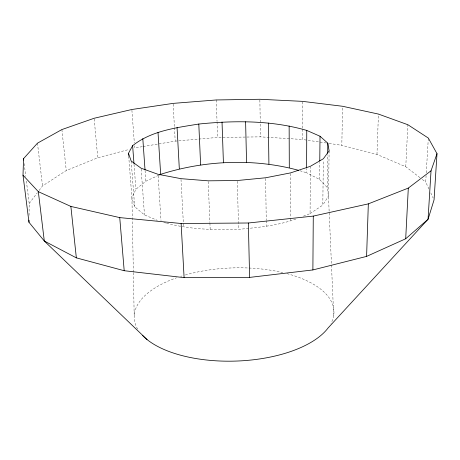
<?xml version="1.0" encoding="UTF-8"?>
<svg xmlns="http://www.w3.org/2000/svg" width="460" height="460" viewBox="0 0 460 460"><rect width="100%" height="100%" fill="white"/><g stroke="black" fill="none" stroke-linecap="round" stroke-linejoin="round"><path stroke-width="0.34" stroke-dasharray="2.3 1.72" d="M326.324 143.025L302.392 139.478L302.416 128.886M302.421 128.179L302.473 102.057M333.69 315.577L328.474 196.121L327.186 187.387L319.579 179.452L306.584 172.747L306.601 168.446M303.433 216.148L310.074 213.618L310.35 167.032M29.06 215.314L29.193 203.475L26.237 179.986M319.579 179.452L319.752 162.449M310.074 213.618L322.811 205.097L323.34 160.183M327.186 187.387L327.641 154.583M329.124 150.84L328.474 196.121L322.811 205.097M420.014 177.692L405.766 166.75L376.964 154.428L341.809 145.32L342.579 106.984M376.964 154.428L378.436 114.074M405.766 166.75L407.859 124.723M428.99 189.071L425.713 182.068L426.092 175.68M426.265 172.839L428.329 138.063M158.729 175.225L145.82 181.246L135.907 189.255L131.934 197.927L133.354 271.94M29.193 203.475L37.375 192.717M39.094 190.457L42.538 185.926L66.269 170.528L97.756 157.774L129.237 149.396M166.549 223.157C189.997 229.546 214.486 230.075 238.636 229.373C258.451 227.395 278.731 225.636 297.459 218.425M142.393 146.648L134.711 147.942L134.55 145.803M143.089 146.533L175.208 141.139L217.62 137.431L246.198 137.051M246.916 137.046L260.492 136.862L302.392 139.478M329.141 143.439L341.809 145.32M163.823 222.542L165.87 223.002M299.937 170.758L306.584 172.747M128.696 156.136L131.934 197.927L134.676 206.707L144.48 214.941L157.262 220.317M422.297 179.44L425.713 182.068M430.773 192.889L433.159 197.978M24.179 163.616L25.789 176.427M37.467 143.169L42.538 185.926M61.893 129.559L66.269 170.528M94.196 118.968L97.756 157.774M131.18 161.011L134.676 206.707M131.905 110.216L134.337 142.957M134.021 164.249L135.907 189.255M141.157 168.923L144.48 214.941M145.067 170.585L145.82 181.246M158.119 175.726L161.006 220.507M173.144 104.098L174.415 126.891M174.455 127.604L175.208 141.139M180.998 179.371L183.574 226.987M208.196 181.539L209.892 222.404M209.921 223.117L210.185 229.569M216.257 99.958L217.028 121.17M217.057 121.877L217.62 137.431M237.291 181.24L238.636 229.373M133.365 272.659L134.188 315.778M259.865 99.975L260.492 136.862M265.627 178.492L266.242 219.96M266.254 220.679L266.34 226.4M290.668 173.587L290.806 217.367M290.812 218.086L290.818 220.961M286.908 273.625A99.946 46.615 -1.8 0 1 330.987 323.438M137.643 329.078A99.946 46.615 -1.8 0 1 176.513 277.8M180.63 276.414A99.946 46.615 -1.8 0 1 182.016 275.977M185.322 274.994A99.946 46.615 -1.8 0 1 282.762 272.584"/><path stroke-width="0.69" d="M306.607 167.727L306.762 130.427C271.797 120.278 234.749 120.376 198.8 124.045C175.979 127.73 151.305 130.853 132.624 145.671L128.478 153.301L128.639 155.428M23 175.197L38.329 191.665L44.298 241.017L76.343 257.864L124.2 270.716L184.103 277.639L249.613 277.403L312.88 269.939L313.277 216.096L368.334 203.861L408.308 188.088L431.037 170.781L437 153.68L428.329 138.063L407.859 124.723L378.436 114.074L342.596 106.277L302.479 101.355L259.854 99.268L216.257 99.958L173.104 103.385L131.847 109.503L94.133 118.266L61.893 129.559L37.467 143.169L23.552 158.637L23 175.197L28.98 222.283L44.298 241.017L147.05 339.555M28.98 222.283L29.009 220.196M319.769 161.034L320.022 136.24L306.762 130.427M327.658 153.157L327.796 143.169L320.022 136.24M312.88 269.939L366.591 256.398L368.334 203.861M366.591 256.398L405.697 238.769L408.308 188.088M431.037 170.781L428.047 219.276L328.084 327.968A99.946 46.615 -1.8 0 1 237.492 361.019A99.946 46.615 -1.8 0 1 142.588 335.501M437 153.68L434.05 199.887L428.047 219.276L405.697 238.769M159.379 174.927L160.666 174.323C204.614 160.35 254.035 158.056 298.609 170.361M38.329 191.665L70.869 206.425L119.744 217.609L181.119 223.497L248.348 222.996L313.277 216.096M128.478 153.301L131.18 161.011L141.105 168.216L158.027 174.3L180.964 178.664L208.167 180.826L237.268 180.527L265.621 177.778L290.662 172.868L310.356 166.319L323.357 158.757L329.124 150.84L327.796 143.169M23.552 158.637L23.73 160.057M70.869 206.425L76.343 257.864M119.744 217.609L124.2 270.716M132.624 145.671L133.969 163.536M142.813 138.598L145.021 169.872M158.016 132.463L160.666 174.323M177.071 127.546L179.32 168.808M181.119 223.497L184.103 277.639M198.8 124.045L200.623 164.916M222.03 122.09L223.422 162.8M248.348 222.996L249.613 277.403M245.605 121.751L246.56 162.535M268.364 123.056L268.91 164.139M289.144 125.977L289.305 167.578"/></g></svg>
